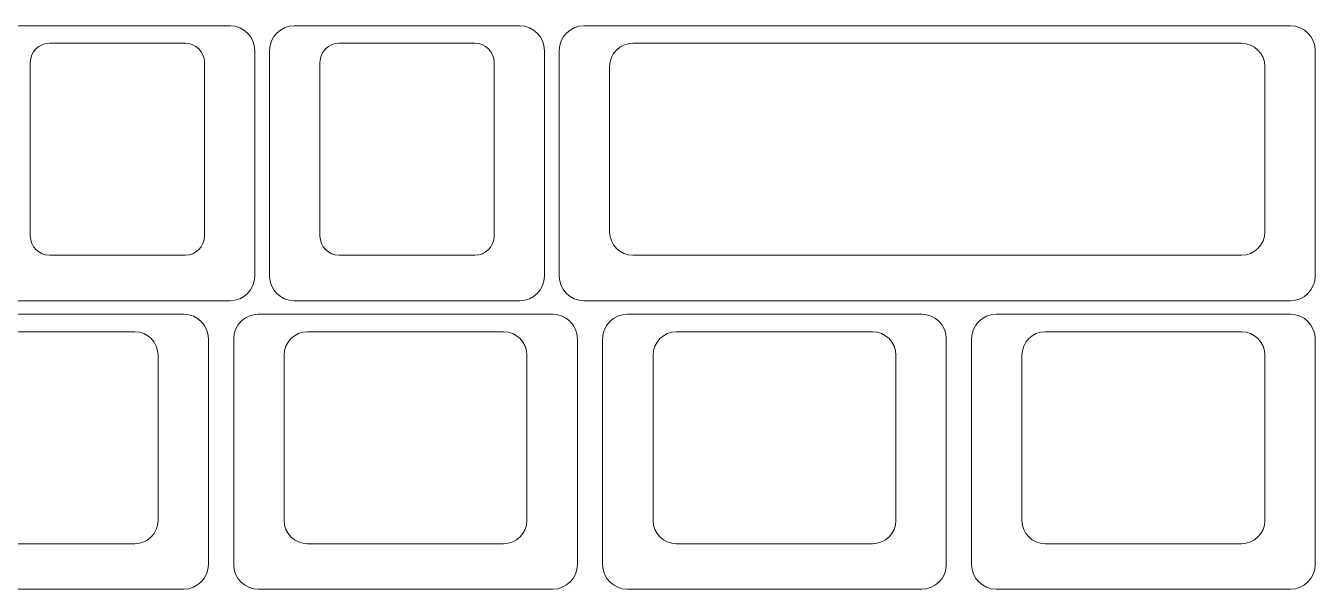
# Model space of a CAD drawing. Header units: millimetres. Extents: x -493 to 473, y -489 to 489.
# Drawn here: x 244.6 to 329.7, y -74.3 to -37.1 of the extents above; entities that cross this region are included whole.
import ezdxf

# ---------------------------------------------------------------- set-up
doc = ezdxf.new("R2010")
doc.units = ezdxf.units.MM
doc.header["$MEASUREMENT"] = 0
doc.layers.add('Layer 1', color=7, linetype='Continuous')

msp = doc.modelspace()

# ---------------------------------------------------------------- linework, layer by layer
at = {"layer": 'Layer 1', "color": 250, "lineweight": 9}
for points in [[(243.2104, -55.2332), (243.2104, -55.2332), (258.1126, -55.2332), (258.1126, -55.2332), (258.1126, -55.2332), (259.0058, -55.2332), (259.7365, -54.5025), (259.7365, -53.6093), (259.7365, -53.6093), (259.7365, -53.6093), (259.7365, -38.7071), (259.7365, -38.7071), (259.7365, -38.7071), (259.7365, -37.8139), (259.0058, -37.0832), (258.1126, -37.0832), (258.1126, -37.0832), (258.1126, -37.0832), (243.2104, -37.0832), (243.2104, -37.0832), (243.2104, -37.0832), (242.3172, -37.0832), (241.5865, -37.8139), (241.5865, -38.7071), (241.5865, -38.7071), (241.5865, -38.7071), (241.5865, -53.6093), (241.5865, -53.6093), (241.5865, -53.6093), (241.5865, -54.5025), (242.3172, -55.2332), (243.2104, -55.2332)], [(262.3354, -55.2332), (262.3354, -55.2332), (277.2376, -55.2332), (277.2376, -55.2332), (277.2376, -55.2332), (278.1308, -55.2332), (278.8615, -54.5025), (278.8615, -53.6093), (278.8615, -53.6093), (278.8615, -53.6093), (278.8615, -38.7071), (278.8615, -38.7071), (278.8615, -38.7071), (278.8615, -37.8139), (278.1308, -37.0832), (277.2376, -37.0832), (277.2376, -37.0832), (277.2376, -37.0832), (262.3354, -37.0832), (262.3354, -37.0832), (262.3354, -37.0832), (261.4422, -37.0832), (260.7115, -37.8139), (260.7115, -38.7071), (260.7115, -38.7071), (260.7115, -38.7071), (260.7115, -53.6093), (260.7115, -53.6093), (260.7115, -53.6093), (260.7115, -54.5025), (261.4422, -55.2332), (262.3354, -55.2332)], [(281.4604, -55.2332), (281.4604, -55.2332), (328.1251, -55.2332), (328.1251, -55.2332), (328.1251, -55.2332), (329.0184, -55.2332), (329.749, -54.5025), (329.749, -53.6093), (329.749, -53.6093), (329.749, -53.6093), (329.749, -38.7071), (329.749, -38.7071), (329.749, -38.7071), (329.749, -37.8139), (329.0184, -37.0832), (328.1251, -37.0832), (328.1251, -37.0832), (328.1251, -37.0832), (281.4604, -37.0832), (281.4604, -37.0832), (281.4604, -37.0832), (280.5671, -37.0832), (279.8365, -37.8139), (279.8365, -38.7071), (279.8365, -38.7071), (279.8365, -38.7071), (279.8365, -53.6093), (279.8365, -53.6093), (279.8365, -53.6093), (279.8365, -54.5025), (280.5671, -55.2332), (281.4604, -55.2332)], [(246.1784, -38.2332), (246.1784, -38.2332), (255.1446, -38.2332), (255.1446, -38.2332), (255.1446, -38.2332), (255.8415, -38.2332), (256.4115, -38.8032), (256.4115, -39.5), (256.4115, -39.5), (256.4115, -39.5), (256.4115, -50.9663), (256.4115, -50.9663), (256.4115, -50.9663), (256.4115, -51.6631), (255.8415, -52.2332), (255.1446, -52.2332), (255.1446, -52.2332), (255.1446, -52.2332), (246.1784, -52.2332), (246.1784, -52.2332), (246.1784, -52.2332), (245.4815, -52.2332), (244.9115, -51.6631), (244.9115, -50.9663), (244.9115, -50.9663), (244.9115, -50.9663), (244.9115, -39.5), (244.9115, -39.5), (244.9115, -39.5), (244.9115, -38.8032), (245.4815, -38.2332), (246.1784, -38.2332)], [(265.3034, -38.2332), (265.3034, -38.2332), (274.2696, -38.2332), (274.2696, -38.2332), (274.2696, -38.2332), (274.9665, -38.2332), (275.5365, -38.8032), (275.5365, -39.5), (275.5365, -39.5), (275.5365, -39.5), (275.5365, -50.9663), (275.5365, -50.9663), (275.5365, -50.9663), (275.5365, -51.6631), (274.9665, -52.2332), (274.2696, -52.2332), (274.2696, -52.2332), (274.2696, -52.2332), (265.3034, -52.2332), (265.3034, -52.2332), (265.3034, -52.2332), (264.6065, -52.2332), (264.0365, -51.6631), (264.0365, -50.9663), (264.0365, -50.9663), (264.0365, -50.9663), (264.0365, -39.5), (264.0365, -39.5), (264.0365, -39.5), (264.0365, -38.8032), (264.6065, -38.2332), (265.3034, -38.2332)], [(284.7037, -38.2332), (284.7037, -38.2332), (324.8817, -38.2332), (324.8817, -38.2332), (324.8817, -38.2332), (325.7301, -38.2332), (326.424, -38.9272), (326.424, -39.7755), (326.424, -39.7755), (326.424, -39.7755), (326.424, -50.6908), (326.424, -50.6908), (326.424, -50.6908), (326.424, -51.5391), (325.7301, -52.2332), (324.8817, -52.2332), (324.8817, -52.2332), (324.8817, -52.2332), (284.7037, -52.2332), (284.7037, -52.2332), (284.7037, -52.2332), (283.8553, -52.2332), (283.1615, -51.5391), (283.1615, -50.6908), (283.1615, -50.6908), (283.1615, -50.6908), (283.1615, -39.7755), (283.1615, -39.7755), (283.1615, -39.7755), (283.1615, -38.9272), (283.8553, -38.2332), (284.7037, -38.2332)], [(235.6087, -74.2832), (235.6087, -74.2832), (255.0483, -74.2832), (255.0483, -74.2832), (255.0483, -74.2832), (255.9415, -74.2832), (256.6722, -73.5525), (256.6722, -72.6593), (256.6722, -72.6593), (256.6722, -72.6593), (256.6722, -57.7571), (256.6722, -57.7571), (256.6722, -57.7571), (256.6722, -56.8639), (255.9415, -56.1332), (255.0483, -56.1332), (255.0483, -56.1332), (255.0483, -56.1332), (235.6087, -56.1332), (235.6087, -56.1332), (235.6087, -56.1332), (234.7155, -56.1332), (233.9847, -56.8639), (233.9847, -57.7571), (233.9847, -57.7571), (233.9847, -57.7571), (233.9847, -72.6593), (233.9847, -72.6593), (233.9847, -72.6593), (233.9847, -73.5525), (234.7155, -74.2832), (235.6087, -74.2832)], [(259.9676, -74.2832), (259.9676, -74.2832), (279.4072, -74.2832), (279.4072, -74.2832), (279.4072, -74.2832), (280.3004, -74.2832), (281.0311, -73.5525), (281.0311, -72.6593), (281.0311, -72.6593), (281.0311, -72.6593), (281.0311, -57.7571), (281.0311, -57.7571), (281.0311, -57.7571), (281.0311, -56.8639), (280.3004, -56.1332), (279.4072, -56.1332), (279.4072, -56.1332), (279.4072, -56.1332), (259.9676, -56.1332), (259.9676, -56.1332), (259.9676, -56.1332), (259.0744, -56.1332), (258.3436, -56.8639), (258.3436, -57.7571), (258.3436, -57.7571), (258.3436, -57.7571), (258.3436, -72.6593), (258.3436, -72.6593), (258.3436, -72.6593), (258.3436, -73.5525), (259.0744, -74.2832), (259.9676, -74.2832)], [(284.3265, -74.2832), (284.3265, -74.2832), (303.7661, -74.2832), (303.7661, -74.2832), (303.7661, -74.2832), (304.6593, -74.2832), (305.39, -73.5525), (305.39, -72.6593), (305.39, -72.6593), (305.39, -72.6593), (305.39, -57.7571), (305.39, -57.7571), (305.39, -57.7571), (305.39, -56.8639), (304.6593, -56.1332), (303.7661, -56.1332), (303.7661, -56.1332), (303.7661, -56.1332), (284.3265, -56.1332), (284.3265, -56.1332), (284.3265, -56.1332), (283.4333, -56.1332), (282.7025, -56.8639), (282.7025, -57.7571), (282.7025, -57.7571), (282.7025, -57.7571), (282.7025, -72.6593), (282.7025, -72.6593), (282.7025, -72.6593), (282.7025, -73.5525), (283.4333, -74.2832), (284.3265, -74.2832)], [(308.6855, -74.2832), (308.6855, -74.2832), (328.1251, -74.2832), (328.1251, -74.2832), (328.1251, -74.2832), (329.0183, -74.2832), (329.749, -73.5525), (329.749, -72.6593), (329.749, -72.6593), (329.749, -72.6593), (329.749, -57.7571), (329.749, -57.7571), (329.749, -57.7571), (329.749, -56.8639), (329.0183, -56.1332), (328.1251, -56.1332), (328.1251, -56.1332), (328.1251, -56.1332), (308.6855, -56.1332), (308.6855, -56.1332), (308.6855, -56.1332), (307.7923, -56.1332), (307.0615, -56.8639), (307.0615, -57.7571), (307.0615, -57.7571), (307.0615, -57.7571), (307.0615, -72.6593), (307.0615, -72.6593), (307.0615, -72.6593), (307.0615, -73.5525), (307.7923, -74.2832), (308.6855, -74.2832)], [(238.852, -57.2832), (238.852, -57.2832), (251.8048, -57.2832), (251.8048, -57.2832), (251.8048, -57.2832), (252.6531, -57.2832), (253.3472, -57.9772), (253.3472, -58.8255), (253.3472, -58.8255), (253.3472, -58.8255), (253.3472, -69.7408), (253.3472, -69.7408), (253.3472, -69.7408), (253.3472, -70.5891), (252.6531, -71.2832), (251.8048, -71.2832), (251.8048, -71.2832), (251.8048, -71.2832), (238.852, -71.2832), (238.852, -71.2832), (238.852, -71.2832), (238.0037, -71.2832), (237.3096, -70.5891), (237.3096, -69.7408), (237.3096, -69.7408), (237.3096, -69.7408), (237.3096, -58.8255), (237.3096, -58.8255), (237.3096, -58.8255), (237.3096, -57.9772), (238.0037, -57.2832), (238.852, -57.2832)], [(263.2109, -57.2832), (263.2109, -57.2832), (276.1637, -57.2832), (276.1637, -57.2832), (276.1637, -57.2832), (277.012, -57.2832), (277.7061, -57.9772), (277.7061, -58.8255), (277.7061, -58.8255), (277.7061, -58.8255), (277.7061, -69.7408), (277.7061, -69.7408), (277.7061, -69.7408), (277.7061, -70.5891), (277.012, -71.2832), (276.1637, -71.2832), (276.1637, -71.2832), (276.1637, -71.2832), (263.2109, -71.2832), (263.2109, -71.2832), (263.2109, -71.2832), (262.3626, -71.2832), (261.6685, -70.5891), (261.6685, -69.7408), (261.6685, -69.7408), (261.6685, -69.7408), (261.6685, -58.8255), (261.6685, -58.8255), (261.6685, -58.8255), (261.6685, -57.9772), (262.3626, -57.2832), (263.2109, -57.2832)], [(287.5698, -57.2832), (287.5698, -57.2832), (300.5226, -57.2832), (300.5226, -57.2832), (300.5226, -57.2832), (301.3709, -57.2832), (302.065, -57.9772), (302.065, -58.8255), (302.065, -58.8255), (302.065, -58.8255), (302.065, -69.7408), (302.065, -69.7408), (302.065, -69.7408), (302.065, -70.5891), (301.3709, -71.2832), (300.5226, -71.2832), (300.5226, -71.2832), (300.5226, -71.2832), (287.5698, -71.2832), (287.5698, -71.2832), (287.5698, -71.2832), (286.7215, -71.2832), (286.0274, -70.5891), (286.0274, -69.7408), (286.0274, -69.7408), (286.0274, -69.7408), (286.0274, -58.8255), (286.0274, -58.8255), (286.0274, -58.8255), (286.0274, -57.9772), (286.7215, -57.2832), (287.5698, -57.2832)], [(311.9288, -57.2832), (311.9288, -57.2832), (324.8816, -57.2832), (324.8816, -57.2832), (324.8816, -57.2832), (325.7299, -57.2832), (326.424, -57.9772), (326.424, -58.8255), (326.424, -58.8255), (326.424, -58.8255), (326.424, -69.7408), (326.424, -69.7408), (326.424, -69.7408), (326.424, -70.5891), (325.7299, -71.2832), (324.8816, -71.2832), (324.8816, -71.2832), (324.8816, -71.2832), (311.9288, -71.2832), (311.9288, -71.2832), (311.9288, -71.2832), (311.0805, -71.2832), (310.3864, -70.5891), (310.3864, -69.7408), (310.3864, -69.7408), (310.3864, -69.7408), (310.3864, -58.8255), (310.3864, -58.8255), (310.3864, -58.8255), (310.3864, -57.9772), (311.0805, -57.2832), (311.9288, -57.2832)]]:
    msp.add_open_spline(points, degree=3, knots=[0, 0, 0, 0, 0.1111111, 0.1111111, 0.1111111, 0.1111111, 0.2222222, 0.2222222, 0.2222222, 0.2222222, 0.3333333, 0.3333333, 0.3333333, 0.3333333, 0.4444444, 0.4444444, 0.4444444, 0.4444444, 0.5555556, 0.5555556, 0.5555556, 0.5555556, 0.6666667, 0.6666667, 0.6666667, 0.6666667, 0.7777778, 0.7777778, 0.7777778, 0.7777778, 1, 1, 1, 1], dxfattribs=at)

doc.saveas('drawing.dxf')
